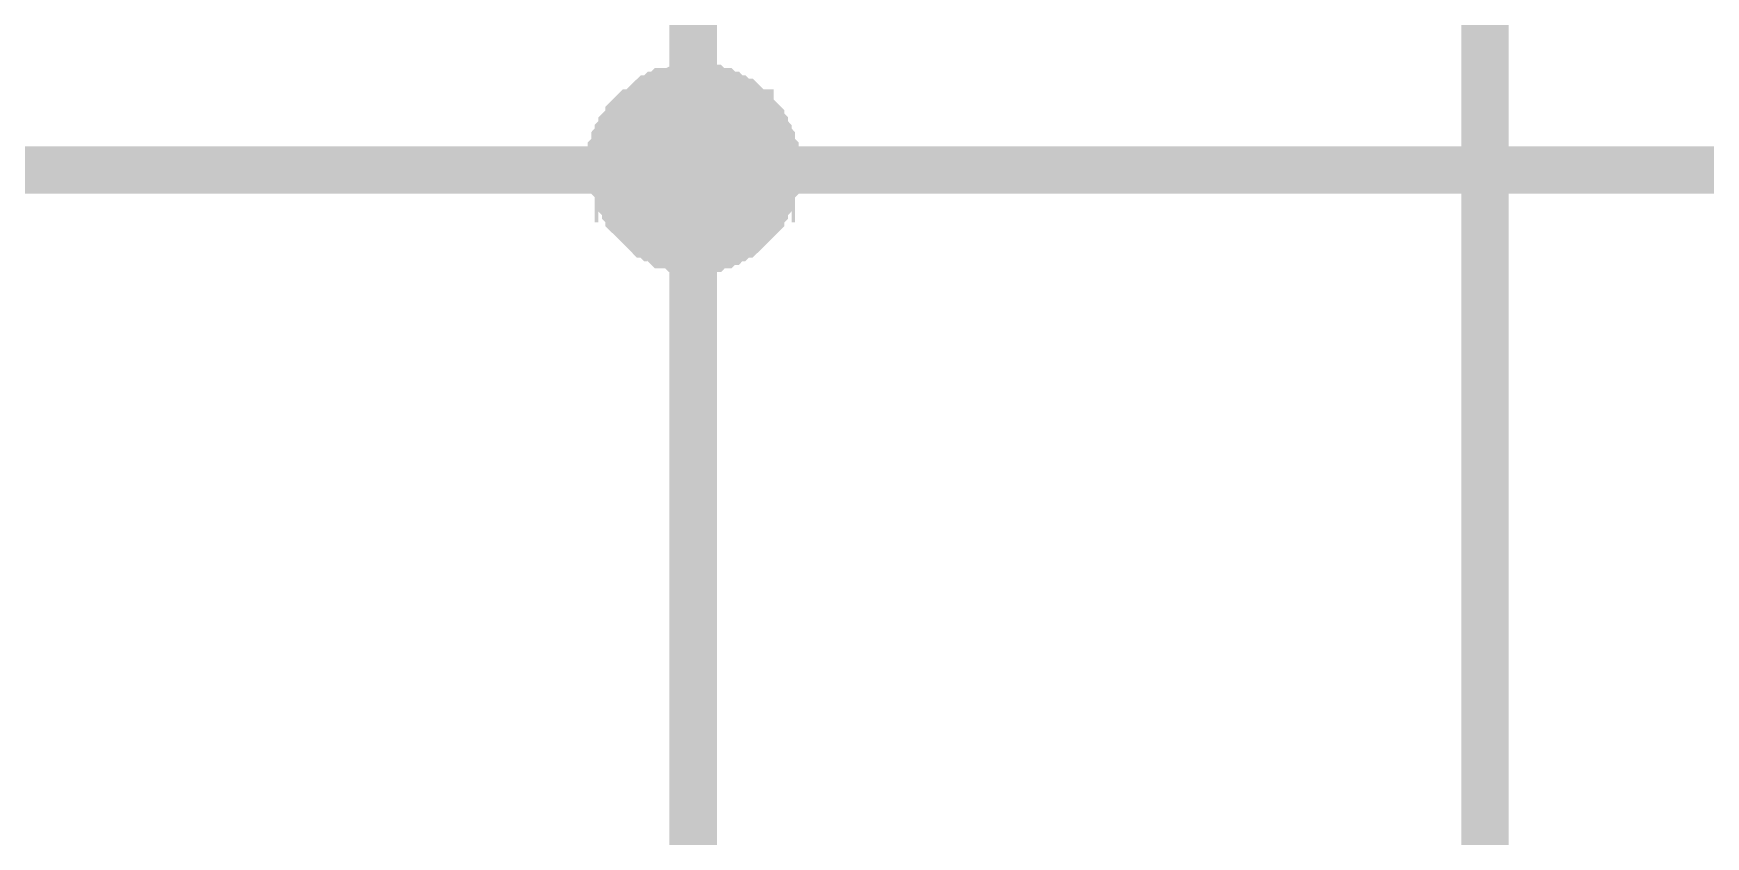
# Model space of a CAD drawing. Header units: millimetres. Extents: x 0 to 841, y 0 to 594.
# Drawn here: x 523.34 to 533.89, y 334.77 to 339.83 of the extents above; entities that cross this region are included whole.
import ezdxf

# ---------------------------------------------------------------- set-up
doc = ezdxf.new("R2010")
doc.units = ezdxf.units.MM
doc.layers.add('Sheet', color=255, linetype='Continuous')

msp = doc.modelspace()

# ---------------------------------------------------------------- linework, layer by layer
at = {"layer": 'Sheet', "color": 18, "true_color": 0x000000, "const_width": 0.3}
for points in [[(468.011, 116), (468.011, 112.013), (527.507, 112.013), (527.507, 251.487), (527.507, 338.974), (527.507, 346.478), (622.999, 346.478), (622.999, 346.478)], [(622.999, 341.483), (622.999, 341.483), (532.502, 341.483), (532.502, 333.979), (532.502, 333.979), (532.502, 249.001), (532.009, 249.001), (490.008, 249.001), (490.008, 261.499), (447.515, 261.499), (447.515, 269.002), (437.502, 269.002), (437.502, 308.983)], [(526.991, 338.974), (526.991, 338.997), (526.991, 339.019), (526.991, 339.064), (526.991, 339.086), (527.014, 339.109), (527.014, 339.131), (527.014, 339.153), (527.036, 339.176), (527.036, 339.198), (527.059, 339.221), (527.059, 339.243), (527.081, 339.265), (527.103, 339.288), (527.103, 339.31), (527.126, 339.333), (527.148, 339.333), (527.171, 339.355), (527.193, 339.377), (527.215, 339.4), (527.215, 339.4), (527.238, 339.422), (527.26, 339.422), (527.283, 339.445), (527.305, 339.445), (527.327, 339.467), (527.35, 339.467), (527.372, 339.467), (527.417, 339.489), (527.439, 339.489), (527.462, 339.489), (527.484, 339.489), (527.507, 339.489)], [(526.991, 338.974), (526.991, 338.997), (526.991, 339.019), (526.991, 339.064), (526.991, 339.086), (527.014, 339.109), (527.014, 339.131), (527.014, 339.153), (527.036, 339.176), (527.036, 339.198), (527.059, 339.221), (527.059, 339.243), (527.081, 339.265), (527.103, 339.288), (527.103, 339.31), (527.126, 339.333), (527.148, 339.333), (527.171, 339.355), (527.193, 339.377), (527.215, 339.4), (527.215, 339.4), (527.238, 339.422), (527.26, 339.422), (527.283, 339.445), (527.305, 339.445), (527.327, 339.467), (527.35, 339.467), (527.372, 339.467), (527.417, 339.489), (527.439, 339.489), (527.462, 339.489), (527.484, 339.489), (527.507, 339.489)], [(526.991, 338.974), (526.991, 338.997), (526.991, 339.019), (526.991, 339.064), (526.991, 339.086), (527.014, 339.109), (527.014, 339.131), (527.014, 339.153), (527.036, 339.176), (527.036, 339.198), (527.059, 339.221), (527.059, 339.243), (527.081, 339.265), (527.103, 339.288), (527.103, 339.31), (527.126, 339.333), (527.148, 339.333), (527.171, 339.355), (527.193, 339.377), (527.215, 339.4), (527.215, 339.4), (527.238, 339.422), (527.26, 339.422), (527.283, 339.445), (527.305, 339.445), (527.327, 339.467), (527.35, 339.467), (527.372, 339.467), (527.417, 339.489), (527.439, 339.489), (527.462, 339.489), (527.484, 339.489), (527.507, 339.489)], [(526.991, 338.974), (526.991, 338.997), (526.991, 339.019), (526.991, 339.064), (526.991, 339.086), (527.014, 339.109), (527.014, 339.131), (527.014, 339.153), (527.036, 339.176), (527.036, 339.198), (527.059, 339.221), (527.059, 339.243), (527.081, 339.265), (527.103, 339.288), (527.103, 339.31), (527.126, 339.333), (527.148, 339.333), (527.171, 339.355), (527.193, 339.377), (527.215, 339.4), (527.215, 339.4), (527.238, 339.422), (527.26, 339.422), (527.283, 339.445), (527.305, 339.445), (527.327, 339.467), (527.35, 339.467), (527.372, 339.467), (527.417, 339.489), (527.439, 339.489), (527.462, 339.489), (527.484, 339.489), (527.507, 339.489)], [(526.991, 338.974), (526.991, 338.997), (526.991, 339.019), (526.991, 339.064), (526.991, 339.086), (527.014, 339.109), (527.014, 339.131), (527.014, 339.153), (527.036, 339.176), (527.036, 339.198), (527.059, 339.221), (527.059, 339.243), (527.081, 339.265), (527.103, 339.288), (527.103, 339.31), (527.126, 339.333), (527.148, 339.333), (527.171, 339.355), (527.193, 339.377), (527.215, 339.4), (527.215, 339.4), (527.238, 339.422), (527.26, 339.422), (527.283, 339.445), (527.305, 339.445), (527.327, 339.467), (527.35, 339.467), (527.372, 339.467), (527.417, 339.489), (527.439, 339.489), (527.462, 339.489), (527.484, 339.489), (527.507, 339.489)], [(526.991, 338.974), (526.991, 338.997), (526.991, 339.019), (526.991, 339.064), (526.991, 339.086), (527.014, 339.109), (527.014, 339.131), (527.014, 339.153), (527.036, 339.176), (527.036, 339.198), (527.059, 339.221), (527.059, 339.243), (527.081, 339.265), (527.103, 339.288), (527.103, 339.31), (527.126, 339.333), (527.148, 339.333), (527.171, 339.355), (527.193, 339.377), (527.215, 339.4), (527.215, 339.4), (527.238, 339.422), (527.26, 339.422), (527.283, 339.445), (527.305, 339.445), (527.327, 339.467), (527.35, 339.467), (527.372, 339.467), (527.417, 339.489), (527.439, 339.489), (527.462, 339.489), (527.484, 339.489), (527.507, 339.489)], [(526.991, 338.974), (526.991, 338.997), (526.991, 339.019), (526.991, 339.064), (526.991, 339.086), (527.014, 339.109), (527.014, 339.131), (527.014, 339.153), (527.036, 339.176), (527.036, 339.198), (527.059, 339.221), (527.059, 339.243), (527.081, 339.265), (527.103, 339.288), (527.103, 339.31), (527.126, 339.333), (527.148, 339.333), (527.171, 339.355), (527.193, 339.377), (527.215, 339.4), (527.215, 339.4), (527.238, 339.422), (527.26, 339.422), (527.283, 339.445), (527.305, 339.445), (527.327, 339.467), (527.35, 339.467), (527.372, 339.467), (527.417, 339.489), (527.439, 339.489), (527.462, 339.489), (527.484, 339.489), (527.507, 339.489)], [(526.991, 338.974), (526.991, 338.997), (526.991, 339.019), (526.991, 339.064), (526.991, 339.086), (527.014, 339.109), (527.014, 339.131), (527.014, 339.153), (527.036, 339.176), (527.036, 339.198), (527.059, 339.221), (527.059, 339.243), (527.081, 339.265), (527.103, 339.288), (527.103, 339.31), (527.126, 339.333), (527.148, 339.333), (527.171, 339.355), (527.193, 339.377), (527.215, 339.4), (527.215, 339.4), (527.238, 339.422), (527.26, 339.422), (527.283, 339.445), (527.305, 339.445), (527.327, 339.467), (527.35, 339.467), (527.372, 339.467), (527.417, 339.489), (527.439, 339.489), (527.462, 339.489), (527.484, 339.489), (527.507, 339.489)], [(526.991, 338.974), (526.991, 338.997), (526.991, 339.019), (526.991, 339.064), (526.991, 339.086), (527.014, 339.109), (527.014, 339.131), (527.014, 339.153), (527.036, 339.176), (527.036, 339.198), (527.059, 339.221), (527.059, 339.243), (527.081, 339.265), (527.103, 339.288), (527.103, 339.31), (527.126, 339.333), (527.148, 339.333), (527.171, 339.355), (527.193, 339.377), (527.215, 339.4), (527.215, 339.4), (527.238, 339.422), (527.26, 339.422), (527.283, 339.445), (527.305, 339.445), (527.327, 339.467), (527.35, 339.467), (527.372, 339.467), (527.417, 339.489), (527.439, 339.489), (527.462, 339.489), (527.484, 339.489), (527.507, 339.489)], [(526.991, 338.974), (526.991, 338.997), (526.991, 339.019), (526.991, 339.064), (526.991, 339.086), (527.014, 339.109), (527.014, 339.131), (527.014, 339.153), (527.036, 339.176), (527.036, 339.198), (527.059, 339.221), (527.059, 339.243), (527.081, 339.265), (527.103, 339.288), (527.103, 339.31), (527.126, 339.333), (527.148, 339.333), (527.171, 339.355), (527.193, 339.377), (527.215, 339.4), (527.215, 339.4), (527.238, 339.422), (527.26, 339.422), (527.283, 339.445), (527.305, 339.445), (527.327, 339.467), (527.35, 339.467), (527.372, 339.467), (527.417, 339.489), (527.439, 339.489), (527.462, 339.489), (527.484, 339.489), (527.507, 339.489)], [(526.991, 338.974), (526.991, 338.997), (526.991, 339.019), (526.991, 339.064), (526.991, 339.086), (527.014, 339.109), (527.014, 339.131), (527.014, 339.153), (527.036, 339.176), (527.036, 339.198), (527.059, 339.221), (527.059, 339.243), (527.081, 339.265), (527.103, 339.288), (527.103, 339.31), (527.126, 339.333), (527.148, 339.333), (527.171, 339.355), (527.193, 339.377), (527.215, 339.4), (527.215, 339.4), (527.238, 339.422), (527.26, 339.422), (527.283, 339.445), (527.305, 339.445), (527.327, 339.467), (527.35, 339.467), (527.372, 339.467), (527.417, 339.489), (527.439, 339.489), (527.462, 339.489), (527.484, 339.489), (527.507, 339.489)], [(526.991, 338.974), (526.991, 338.997), (526.991, 339.019), (526.991, 339.064), (526.991, 339.086), (527.014, 339.109), (527.014, 339.131), (527.014, 339.153), (527.036, 339.176), (527.036, 339.198), (527.059, 339.221), (527.059, 339.243), (527.081, 339.265), (527.103, 339.288), (527.103, 339.31), (527.126, 339.333), (527.148, 339.333), (527.171, 339.355), (527.193, 339.377), (527.215, 339.4), (527.215, 339.4), (527.238, 339.422), (527.26, 339.422), (527.283, 339.445), (527.305, 339.445), (527.327, 339.467), (527.35, 339.467), (527.372, 339.467), (527.417, 339.489), (527.439, 339.489), (527.462, 339.489), (527.484, 339.489), (527.507, 339.489)], [(527.507, 339.489), (527.507, 339.489)], [(527.507, 339.489), (527.529, 339.489), (527.551, 339.489), (527.596, 339.489), (527.619, 339.489), (527.641, 339.467), (527.663, 339.467), (527.686, 339.467), (527.708, 339.445), (527.731, 339.445), (527.753, 339.422), (527.775, 339.422), (527.798, 339.4), (527.82, 339.4), (527.843, 339.377), (527.865, 339.355), (527.865, 339.333), (527.887, 339.333), (527.91, 339.31), (527.932, 339.288), (527.932, 339.265), (527.955, 339.243), (527.955, 339.221), (527.977, 339.198), (527.977, 339.176), (527.999, 339.153), (527.999, 339.131), (527.999, 339.109), (528.022, 339.086), (528.022, 339.064), (528.022, 339.019), (528.022, 338.997), (528.022, 338.974)], [(527.507, 339.489), (527.507, 339.489)], [(527.507, 339.489), (527.529, 339.489), (527.551, 339.489), (527.596, 339.489), (527.619, 339.489), (527.641, 339.467), (527.663, 339.467), (527.686, 339.467), (527.708, 339.445), (527.731, 339.445), (527.753, 339.422), (527.775, 339.422), (527.798, 339.4), (527.82, 339.4), (527.843, 339.377), (527.865, 339.355), (527.865, 339.333), (527.887, 339.333), (527.91, 339.31), (527.932, 339.288), (527.932, 339.265), (527.955, 339.243), (527.955, 339.221), (527.977, 339.198), (527.977, 339.176), (527.999, 339.153), (527.999, 339.131), (527.999, 339.109), (528.022, 339.086), (528.022, 339.064), (528.022, 339.019), (528.022, 338.997), (528.022, 338.974)], [(527.507, 339.489), (527.507, 339.489)], [(527.507, 339.489), (527.529, 339.489), (527.551, 339.489), (527.596, 339.489), (527.619, 339.489), (527.641, 339.467), (527.663, 339.467), (527.686, 339.467), (527.708, 339.445), (527.731, 339.445), (527.753, 339.422), (527.775, 339.422), (527.798, 339.4), (527.82, 339.4), (527.843, 339.377), (527.865, 339.355), (527.865, 339.333), (527.887, 339.333), (527.91, 339.31), (527.932, 339.288), (527.932, 339.265), (527.955, 339.243), (527.955, 339.221), (527.977, 339.198), (527.977, 339.176), (527.999, 339.153), (527.999, 339.131), (527.999, 339.109), (528.022, 339.086), (528.022, 339.064), (528.022, 339.019), (528.022, 338.997), (528.022, 338.974)], [(527.507, 339.489), (527.507, 339.489)], [(527.507, 339.489), (527.529, 339.489), (527.551, 339.489), (527.596, 339.489), (527.619, 339.489), (527.641, 339.467), (527.663, 339.467), (527.686, 339.467), (527.708, 339.445), (527.731, 339.445), (527.753, 339.422), (527.775, 339.422), (527.798, 339.4), (527.82, 339.4), (527.843, 339.377), (527.865, 339.355), (527.865, 339.333), (527.887, 339.333), (527.91, 339.31), (527.932, 339.288), (527.932, 339.265), (527.955, 339.243), (527.955, 339.221), (527.977, 339.198), (527.977, 339.176), (527.999, 339.153), (527.999, 339.131), (527.999, 339.109), (528.022, 339.086), (528.022, 339.064), (528.022, 339.019), (528.022, 338.997), (528.022, 338.974)], [(527.507, 339.489), (527.507, 339.489)], [(527.507, 339.489), (527.529, 339.489), (527.551, 339.489), (527.596, 339.489), (527.619, 339.489), (527.641, 339.467), (527.663, 339.467), (527.686, 339.467), (527.708, 339.445), (527.731, 339.445), (527.753, 339.422), (527.775, 339.422), (527.798, 339.4), (527.82, 339.4), (527.843, 339.377), (527.865, 339.355), (527.865, 339.333), (527.887, 339.333), (527.91, 339.31), (527.932, 339.288), (527.932, 339.265), (527.955, 339.243), (527.955, 339.221), (527.977, 339.198), (527.977, 339.176), (527.999, 339.153), (527.999, 339.131), (527.999, 339.109), (528.022, 339.086), (528.022, 339.064), (528.022, 339.019), (528.022, 338.997), (528.022, 338.974)], [(527.507, 339.489), (527.507, 339.489)], [(527.507, 339.489), (527.529, 339.489), (527.551, 339.489), (527.596, 339.489), (527.619, 339.489), (527.641, 339.467), (527.663, 339.467), (527.686, 339.467), (527.708, 339.445), (527.731, 339.445), (527.753, 339.422), (527.775, 339.422), (527.798, 339.4), (527.82, 339.4), (527.843, 339.377), (527.865, 339.355), (527.865, 339.333), (527.887, 339.333), (527.91, 339.31), (527.932, 339.288), (527.932, 339.265), (527.955, 339.243), (527.955, 339.221), (527.977, 339.198), (527.977, 339.176), (527.999, 339.153), (527.999, 339.131), (527.999, 339.109), (528.022, 339.086), (528.022, 339.064), (528.022, 339.019), (528.022, 338.997), (528.022, 338.974)], [(527.507, 339.489), (527.507, 339.489)], [(527.507, 339.489), (527.529, 339.489), (527.551, 339.489), (527.596, 339.489), (527.619, 339.489), (527.641, 339.467), (527.663, 339.467), (527.686, 339.467), (527.708, 339.445), (527.731, 339.445), (527.753, 339.422), (527.775, 339.422), (527.798, 339.4), (527.82, 339.4), (527.843, 339.377), (527.865, 339.355), (527.865, 339.333), (527.887, 339.333), (527.91, 339.31), (527.932, 339.288), (527.932, 339.265), (527.955, 339.243), (527.955, 339.221), (527.977, 339.198), (527.977, 339.176), (527.999, 339.153), (527.999, 339.131), (527.999, 339.109), (528.022, 339.086), (528.022, 339.064), (528.022, 339.019), (528.022, 338.997), (528.022, 338.974)], [(527.507, 339.489), (527.507, 339.489)], [(527.507, 339.489), (527.529, 339.489), (527.551, 339.489), (527.596, 339.489), (527.619, 339.489), (527.641, 339.467), (527.663, 339.467), (527.686, 339.467), (527.708, 339.445), (527.731, 339.445), (527.753, 339.422), (527.775, 339.422), (527.798, 339.4), (527.82, 339.4), (527.843, 339.377), (527.865, 339.355), (527.865, 339.333), (527.887, 339.333), (527.91, 339.31), (527.932, 339.288), (527.932, 339.265), (527.955, 339.243), (527.955, 339.221), (527.977, 339.198), (527.977, 339.176), (527.999, 339.153), (527.999, 339.131), (527.999, 339.109), (528.022, 339.086), (528.022, 339.064), (528.022, 339.019), (528.022, 338.997), (528.022, 338.974)], [(527.507, 339.489), (527.507, 339.489)], [(527.507, 339.489), (527.529, 339.489), (527.551, 339.489), (527.596, 339.489), (527.619, 339.489), (527.641, 339.467), (527.663, 339.467), (527.686, 339.467), (527.708, 339.445), (527.731, 339.445), (527.753, 339.422), (527.775, 339.422), (527.798, 339.4), (527.82, 339.4), (527.843, 339.377), (527.865, 339.355), (527.865, 339.333), (527.887, 339.333), (527.91, 339.31), (527.932, 339.288), (527.932, 339.265), (527.955, 339.243), (527.955, 339.221), (527.977, 339.198), (527.977, 339.176), (527.999, 339.153), (527.999, 339.131), (527.999, 339.109), (528.022, 339.086), (528.022, 339.064), (528.022, 339.019), (528.022, 338.997), (528.022, 338.974)], [(527.507, 339.489), (527.507, 339.489)], [(527.507, 339.489), (527.529, 339.489), (527.551, 339.489), (527.596, 339.489), (527.619, 339.489), (527.641, 339.467), (527.663, 339.467), (527.686, 339.467), (527.708, 339.445), (527.731, 339.445), (527.753, 339.422), (527.775, 339.422), (527.798, 339.4), (527.82, 339.4), (527.843, 339.377), (527.865, 339.355), (527.865, 339.333), (527.887, 339.333), (527.91, 339.31), (527.932, 339.288), (527.932, 339.265), (527.955, 339.243), (527.955, 339.221), (527.977, 339.198), (527.977, 339.176), (527.999, 339.153), (527.999, 339.131), (527.999, 339.109), (528.022, 339.086), (528.022, 339.064), (528.022, 339.019), (528.022, 338.997), (528.022, 338.974)], [(527.507, 339.489), (527.507, 339.489)], [(527.507, 339.489), (527.529, 339.489), (527.551, 339.489), (527.596, 339.489), (527.619, 339.489), (527.641, 339.467), (527.663, 339.467), (527.686, 339.467), (527.708, 339.445), (527.731, 339.445), (527.753, 339.422), (527.775, 339.422), (527.798, 339.4), (527.82, 339.4), (527.843, 339.377), (527.865, 339.355), (527.865, 339.333), (527.887, 339.333), (527.91, 339.31), (527.932, 339.288), (527.932, 339.265), (527.955, 339.243), (527.955, 339.221), (527.977, 339.198), (527.977, 339.176), (527.999, 339.153), (527.999, 339.131), (527.999, 339.109), (528.022, 339.086), (528.022, 339.064), (528.022, 339.019), (528.022, 338.997), (528.022, 338.974)], [(527.507, 339.489), (527.507, 339.489)], [(527.507, 339.489), (527.529, 339.489), (527.551, 339.489), (527.596, 339.489), (527.619, 339.489), (527.641, 339.467), (527.663, 339.467), (527.686, 339.467), (527.708, 339.445), (527.731, 339.445), (527.753, 339.422), (527.775, 339.422), (527.798, 339.4), (527.82, 339.4), (527.843, 339.377), (527.865, 339.355), (527.865, 339.333), (527.887, 339.333), (527.91, 339.31), (527.932, 339.288), (527.932, 339.265), (527.955, 339.243), (527.955, 339.221), (527.977, 339.198), (527.977, 339.176), (527.999, 339.153), (527.999, 339.131), (527.999, 339.109), (528.022, 339.086), (528.022, 339.064), (528.022, 339.019), (528.022, 338.997), (528.022, 338.974)], [(527.507, 338.974), (545.001, 338.974), (545.001, 30.506), (392.5, 30.506)], [(497.513, 338.974), (527.507, 338.974)], [(527.014, 338.974), (526.991, 338.974)], [(527.014, 338.974), (526.991, 338.974)], [(527.014, 338.974), (526.991, 338.974)], [(527.014, 338.974), (526.991, 338.974)], [(527.014, 338.974), (526.991, 338.974)], [(527.014, 338.974), (526.991, 338.974)], [(527.014, 338.974), (526.991, 338.974)], [(527.014, 338.974), (526.991, 338.974)], [(527.014, 338.974), (526.991, 338.974)], [(527.014, 338.974), (526.991, 338.974)], [(527.014, 338.974), (526.991, 338.974)], [(527.014, 338.974), (526.991, 338.974)], [(527.507, 338.481), (527.484, 338.481), (527.462, 338.481), (527.439, 338.481), (527.417, 338.481), (527.395, 338.504), (527.372, 338.504), (527.327, 338.504), (527.305, 338.526), (527.305, 338.526), (527.283, 338.549), (527.26, 338.549), (527.238, 338.571), (527.215, 338.571), (527.193, 338.593), (527.171, 338.616), (527.171, 338.616), (527.148, 338.638), (527.126, 338.661), (527.103, 338.683), (527.103, 338.705), (527.081, 338.728), (527.081, 338.75), (527.059, 338.773), (527.059, 338.795), (527.036, 338.795), (527.036, 338.84), (527.036, 338.862), (527.014, 338.885), (527.014, 338.907), (527.014, 338.929), (527.014, 338.952), (527.014, 338.974)], [(527.507, 338.481), (527.484, 338.481), (527.462, 338.481), (527.439, 338.481), (527.417, 338.481), (527.395, 338.504), (527.372, 338.504), (527.327, 338.504), (527.305, 338.526), (527.305, 338.526), (527.283, 338.549), (527.26, 338.549), (527.238, 338.571), (527.215, 338.571), (527.193, 338.593), (527.171, 338.616), (527.171, 338.616), (527.148, 338.638), (527.126, 338.661), (527.103, 338.683), (527.103, 338.705), (527.081, 338.728), (527.081, 338.75), (527.059, 338.773), (527.059, 338.795), (527.036, 338.795), (527.036, 338.84), (527.036, 338.862), (527.014, 338.885), (527.014, 338.907), (527.014, 338.929), (527.014, 338.952), (527.014, 338.974)], [(527.507, 338.481), (527.484, 338.481), (527.462, 338.481), (527.439, 338.481), (527.417, 338.481), (527.395, 338.504), (527.372, 338.504), (527.327, 338.504), (527.305, 338.526), (527.305, 338.526), (527.283, 338.549), (527.26, 338.549), (527.238, 338.571), (527.215, 338.571), (527.193, 338.593), (527.171, 338.616), (527.171, 338.616), (527.148, 338.638), (527.126, 338.661), (527.103, 338.683), (527.103, 338.705), (527.081, 338.728), (527.081, 338.75), (527.059, 338.773), (527.059, 338.795), (527.036, 338.795), (527.036, 338.84), (527.036, 338.862), (527.014, 338.885), (527.014, 338.907), (527.014, 338.929), (527.014, 338.952), (527.014, 338.974)], [(527.507, 338.481), (527.484, 338.481), (527.462, 338.481), (527.439, 338.481), (527.417, 338.481), (527.395, 338.504), (527.372, 338.504), (527.327, 338.504), (527.305, 338.526), (527.305, 338.526), (527.283, 338.549), (527.26, 338.549), (527.238, 338.571), (527.215, 338.571), (527.193, 338.593), (527.171, 338.616), (527.171, 338.616), (527.148, 338.638), (527.126, 338.661), (527.103, 338.683), (527.103, 338.705), (527.081, 338.728), (527.081, 338.75), (527.059, 338.773), (527.059, 338.795), (527.036, 338.795), (527.036, 338.84), (527.036, 338.862), (527.014, 338.885), (527.014, 338.907), (527.014, 338.929), (527.014, 338.952), (527.014, 338.974)], [(527.507, 338.481), (527.484, 338.481), (527.462, 338.481), (527.439, 338.481), (527.417, 338.481), (527.395, 338.504), (527.372, 338.504), (527.327, 338.504), (527.305, 338.526), (527.305, 338.526), (527.283, 338.549), (527.26, 338.549), (527.238, 338.571), (527.215, 338.571), (527.193, 338.593), (527.171, 338.616), (527.171, 338.616), (527.148, 338.638), (527.126, 338.661), (527.103, 338.683), (527.103, 338.705), (527.081, 338.728), (527.081, 338.75), (527.059, 338.773), (527.059, 338.795), (527.036, 338.795), (527.036, 338.84), (527.036, 338.862), (527.014, 338.885), (527.014, 338.907), (527.014, 338.929), (527.014, 338.952), (527.014, 338.974)], [(527.507, 338.481), (527.484, 338.481), (527.462, 338.481), (527.439, 338.481), (527.417, 338.481), (527.395, 338.504), (527.372, 338.504), (527.327, 338.504), (527.305, 338.526), (527.305, 338.526), (527.283, 338.549), (527.26, 338.549), (527.238, 338.571), (527.215, 338.571), (527.193, 338.593), (527.171, 338.616), (527.171, 338.616), (527.148, 338.638), (527.126, 338.661), (527.103, 338.683), (527.103, 338.705), (527.081, 338.728), (527.081, 338.75), (527.059, 338.773), (527.059, 338.795), (527.036, 338.795), (527.036, 338.84), (527.036, 338.862), (527.014, 338.885), (527.014, 338.907), (527.014, 338.929), (527.014, 338.952), (527.014, 338.974)], [(527.507, 338.481), (527.484, 338.481), (527.462, 338.481), (527.439, 338.481), (527.417, 338.481), (527.395, 338.504), (527.372, 338.504), (527.327, 338.504), (527.305, 338.526), (527.305, 338.526), (527.283, 338.549), (527.26, 338.549), (527.238, 338.571), (527.215, 338.571), (527.193, 338.593), (527.171, 338.616), (527.171, 338.616), (527.148, 338.638), (527.126, 338.661), (527.103, 338.683), (527.103, 338.705), (527.081, 338.728), (527.081, 338.75), (527.059, 338.773), (527.059, 338.795), (527.036, 338.795), (527.036, 338.84), (527.036, 338.862), (527.014, 338.885), (527.014, 338.907), (527.014, 338.929), (527.014, 338.952), (527.014, 338.974)], [(527.507, 338.481), (527.484, 338.481), (527.462, 338.481), (527.439, 338.481), (527.417, 338.481), (527.395, 338.504), (527.372, 338.504), (527.327, 338.504), (527.305, 338.526), (527.305, 338.526), (527.283, 338.549), (527.26, 338.549), (527.238, 338.571), (527.215, 338.571), (527.193, 338.593), (527.171, 338.616), (527.171, 338.616), (527.148, 338.638), (527.126, 338.661), (527.103, 338.683), (527.103, 338.705), (527.081, 338.728), (527.081, 338.75), (527.059, 338.773), (527.059, 338.795), (527.036, 338.795), (527.036, 338.84), (527.036, 338.862), (527.014, 338.885), (527.014, 338.907), (527.014, 338.929), (527.014, 338.952), (527.014, 338.974)], [(527.507, 338.481), (527.484, 338.481), (527.462, 338.481), (527.439, 338.481), (527.417, 338.481), (527.395, 338.504), (527.372, 338.504), (527.327, 338.504), (527.305, 338.526), (527.305, 338.526), (527.283, 338.549), (527.26, 338.549), (527.238, 338.571), (527.215, 338.571), (527.193, 338.593), (527.171, 338.616), (527.171, 338.616), (527.148, 338.638), (527.126, 338.661), (527.103, 338.683), (527.103, 338.705), (527.081, 338.728), (527.081, 338.75), (527.059, 338.773), (527.059, 338.795), (527.036, 338.795), (527.036, 338.84), (527.036, 338.862), (527.014, 338.885), (527.014, 338.907), (527.014, 338.929), (527.014, 338.952), (527.014, 338.974)], [(527.507, 338.481), (527.484, 338.481), (527.462, 338.481), (527.439, 338.481), (527.417, 338.481), (527.395, 338.504), (527.372, 338.504), (527.327, 338.504), (527.305, 338.526), (527.305, 338.526), (527.283, 338.549), (527.26, 338.549), (527.238, 338.571), (527.215, 338.571), (527.193, 338.593), (527.171, 338.616), (527.171, 338.616), (527.148, 338.638), (527.126, 338.661), (527.103, 338.683), (527.103, 338.705), (527.081, 338.728), (527.081, 338.75), (527.059, 338.773), (527.059, 338.795), (527.036, 338.795), (527.036, 338.84), (527.036, 338.862), (527.014, 338.885), (527.014, 338.907), (527.014, 338.929), (527.014, 338.952), (527.014, 338.974)], [(527.507, 338.481), (527.484, 338.481), (527.462, 338.481), (527.439, 338.481), (527.417, 338.481), (527.395, 338.504), (527.372, 338.504), (527.327, 338.504), (527.305, 338.526), (527.305, 338.526), (527.283, 338.549), (527.26, 338.549), (527.238, 338.571), (527.215, 338.571), (527.193, 338.593), (527.171, 338.616), (527.171, 338.616), (527.148, 338.638), (527.126, 338.661), (527.103, 338.683), (527.103, 338.705), (527.081, 338.728), (527.081, 338.75), (527.059, 338.773), (527.059, 338.795), (527.036, 338.795), (527.036, 338.84), (527.036, 338.862), (527.014, 338.885), (527.014, 338.907), (527.014, 338.929), (527.014, 338.952), (527.014, 338.974)], [(527.507, 338.481), (527.484, 338.481), (527.462, 338.481), (527.439, 338.481), (527.417, 338.481), (527.395, 338.504), (527.372, 338.504), (527.327, 338.504), (527.305, 338.526), (527.305, 338.526), (527.283, 338.549), (527.26, 338.549), (527.238, 338.571), (527.215, 338.571), (527.193, 338.593), (527.171, 338.616), (527.171, 338.616), (527.148, 338.638), (527.126, 338.661), (527.103, 338.683), (527.103, 338.705), (527.081, 338.728), (527.081, 338.75), (527.059, 338.773), (527.059, 338.795), (527.036, 338.795), (527.036, 338.84), (527.036, 338.862), (527.014, 338.885), (527.014, 338.907), (527.014, 338.929), (527.014, 338.952), (527.014, 338.974)], [(528.022, 338.974), (528.022, 338.952), (528.022, 338.929), (528.022, 338.907), (528.022, 338.885), (527.999, 338.862), (527.999, 338.84), (527.999, 338.795), (527.977, 338.795), (527.977, 338.773), (527.955, 338.75), (527.955, 338.728), (527.932, 338.705), (527.932, 338.683), (527.91, 338.661), (527.887, 338.638), (527.865, 338.616), (527.865, 338.616), (527.843, 338.593), (527.82, 338.571), (527.798, 338.571), (527.775, 338.549), (527.753, 338.549), (527.731, 338.526), (527.708, 338.526), (527.686, 338.504), (527.663, 338.504), (527.641, 338.504), (527.619, 338.481), (527.596, 338.481), (527.551, 338.481), (527.529, 338.481), (527.507, 338.481)], [(528.022, 338.974), (528.022, 338.952), (528.022, 338.929), (528.022, 338.907), (528.022, 338.885), (527.999, 338.862), (527.999, 338.84), (527.999, 338.795), (527.977, 338.795), (527.977, 338.773), (527.955, 338.75), (527.955, 338.728), (527.932, 338.705), (527.932, 338.683), (527.91, 338.661), (527.887, 338.638), (527.865, 338.616), (527.865, 338.616), (527.843, 338.593), (527.82, 338.571), (527.798, 338.571), (527.775, 338.549), (527.753, 338.549), (527.731, 338.526), (527.708, 338.526), (527.686, 338.504), (527.663, 338.504), (527.641, 338.504), (527.619, 338.481), (527.596, 338.481), (527.551, 338.481), (527.529, 338.481), (527.507, 338.481)], [(528.022, 338.974), (528.022, 338.952), (528.022, 338.929), (528.022, 338.907), (528.022, 338.885), (527.999, 338.862), (527.999, 338.84), (527.999, 338.795), (527.977, 338.795), (527.977, 338.773), (527.955, 338.75), (527.955, 338.728), (527.932, 338.705), (527.932, 338.683), (527.91, 338.661), (527.887, 338.638), (527.865, 338.616), (527.865, 338.616), (527.843, 338.593), (527.82, 338.571), (527.798, 338.571), (527.775, 338.549), (527.753, 338.549), (527.731, 338.526), (527.708, 338.526), (527.686, 338.504), (527.663, 338.504), (527.641, 338.504), (527.619, 338.481), (527.596, 338.481), (527.551, 338.481), (527.529, 338.481), (527.507, 338.481)], [(528.022, 338.974), (528.022, 338.952), (528.022, 338.929), (528.022, 338.907), (528.022, 338.885), (527.999, 338.862), (527.999, 338.84), (527.999, 338.795), (527.977, 338.795), (527.977, 338.773), (527.955, 338.75), (527.955, 338.728), (527.932, 338.705), (527.932, 338.683), (527.91, 338.661), (527.887, 338.638), (527.865, 338.616), (527.865, 338.616), (527.843, 338.593), (527.82, 338.571), (527.798, 338.571), (527.775, 338.549), (527.753, 338.549), (527.731, 338.526), (527.708, 338.526), (527.686, 338.504), (527.663, 338.504), (527.641, 338.504), (527.619, 338.481), (527.596, 338.481), (527.551, 338.481), (527.529, 338.481), (527.507, 338.481)], [(528.022, 338.974), (528.022, 338.952), (528.022, 338.929), (528.022, 338.907), (528.022, 338.885), (527.999, 338.862), (527.999, 338.84), (527.999, 338.795), (527.977, 338.795), (527.977, 338.773), (527.955, 338.75), (527.955, 338.728), (527.932, 338.705), (527.932, 338.683), (527.91, 338.661), (527.887, 338.638), (527.865, 338.616), (527.865, 338.616), (527.843, 338.593), (527.82, 338.571), (527.798, 338.571), (527.775, 338.549), (527.753, 338.549), (527.731, 338.526), (527.708, 338.526), (527.686, 338.504), (527.663, 338.504), (527.641, 338.504), (527.619, 338.481), (527.596, 338.481), (527.551, 338.481), (527.529, 338.481), (527.507, 338.481)], [(528.022, 338.974), (528.022, 338.952), (528.022, 338.929), (528.022, 338.907), (528.022, 338.885), (527.999, 338.862), (527.999, 338.84), (527.999, 338.795), (527.977, 338.795), (527.977, 338.773), (527.955, 338.75), (527.955, 338.728), (527.932, 338.705), (527.932, 338.683), (527.91, 338.661), (527.887, 338.638), (527.865, 338.616), (527.865, 338.616), (527.843, 338.593), (527.82, 338.571), (527.798, 338.571), (527.775, 338.549), (527.753, 338.549), (527.731, 338.526), (527.708, 338.526), (527.686, 338.504), (527.663, 338.504), (527.641, 338.504), (527.619, 338.481), (527.596, 338.481), (527.551, 338.481), (527.529, 338.481), (527.507, 338.481)], [(528.022, 338.974), (528.022, 338.952), (528.022, 338.929), (528.022, 338.907), (528.022, 338.885), (527.999, 338.862), (527.999, 338.84), (527.999, 338.795), (527.977, 338.795), (527.977, 338.773), (527.955, 338.75), (527.955, 338.728), (527.932, 338.705), (527.932, 338.683), (527.91, 338.661), (527.887, 338.638), (527.865, 338.616), (527.865, 338.616), (527.843, 338.593), (527.82, 338.571), (527.798, 338.571), (527.775, 338.549), (527.753, 338.549), (527.731, 338.526), (527.708, 338.526), (527.686, 338.504), (527.663, 338.504), (527.641, 338.504), (527.619, 338.481), (527.596, 338.481), (527.551, 338.481), (527.529, 338.481), (527.507, 338.481)], [(528.022, 338.974), (528.022, 338.952), (528.022, 338.929), (528.022, 338.907), (528.022, 338.885), (527.999, 338.862), (527.999, 338.84), (527.999, 338.795), (527.977, 338.795), (527.977, 338.773), (527.955, 338.75), (527.955, 338.728), (527.932, 338.705), (527.932, 338.683), (527.91, 338.661), (527.887, 338.638), (527.865, 338.616), (527.865, 338.616), (527.843, 338.593), (527.82, 338.571), (527.798, 338.571), (527.775, 338.549), (527.753, 338.549), (527.731, 338.526), (527.708, 338.526), (527.686, 338.504), (527.663, 338.504), (527.641, 338.504), (527.619, 338.481), (527.596, 338.481), (527.551, 338.481), (527.529, 338.481), (527.507, 338.481)], [(528.022, 338.974), (528.022, 338.952), (528.022, 338.929), (528.022, 338.907), (528.022, 338.885), (527.999, 338.862), (527.999, 338.84), (527.999, 338.795), (527.977, 338.795), (527.977, 338.773), (527.955, 338.75), (527.955, 338.728), (527.932, 338.705), (527.932, 338.683), (527.91, 338.661), (527.887, 338.638), (527.865, 338.616), (527.865, 338.616), (527.843, 338.593), (527.82, 338.571), (527.798, 338.571), (527.775, 338.549), (527.753, 338.549), (527.731, 338.526), (527.708, 338.526), (527.686, 338.504), (527.663, 338.504), (527.641, 338.504), (527.619, 338.481), (527.596, 338.481), (527.551, 338.481), (527.529, 338.481), (527.507, 338.481)], [(528.022, 338.974), (528.022, 338.952), (528.022, 338.929), (528.022, 338.907), (528.022, 338.885), (527.999, 338.862), (527.999, 338.84), (527.999, 338.795), (527.977, 338.795), (527.977, 338.773), (527.955, 338.75), (527.955, 338.728), (527.932, 338.705), (527.932, 338.683), (527.91, 338.661), (527.887, 338.638), (527.865, 338.616), (527.865, 338.616), (527.843, 338.593), (527.82, 338.571), (527.798, 338.571), (527.775, 338.549), (527.753, 338.549), (527.731, 338.526), (527.708, 338.526), (527.686, 338.504), (527.663, 338.504), (527.641, 338.504), (527.619, 338.481), (527.596, 338.481), (527.551, 338.481), (527.529, 338.481), (527.507, 338.481)], [(528.022, 338.974), (528.022, 338.952), (528.022, 338.929), (528.022, 338.907), (528.022, 338.885), (527.999, 338.862), (527.999, 338.84), (527.999, 338.795), (527.977, 338.795), (527.977, 338.773), (527.955, 338.75), (527.955, 338.728), (527.932, 338.705), (527.932, 338.683), (527.91, 338.661), (527.887, 338.638), (527.865, 338.616), (527.865, 338.616), (527.843, 338.593), (527.82, 338.571), (527.798, 338.571), (527.775, 338.549), (527.753, 338.549), (527.731, 338.526), (527.708, 338.526), (527.686, 338.504), (527.663, 338.504), (527.641, 338.504), (527.619, 338.481), (527.596, 338.481), (527.551, 338.481), (527.529, 338.481), (527.507, 338.481)], [(528.022, 338.974), (528.022, 338.952), (528.022, 338.929), (528.022, 338.907), (528.022, 338.885), (527.999, 338.862), (527.999, 338.84), (527.999, 338.795), (527.977, 338.795), (527.977, 338.773), (527.955, 338.75), (527.955, 338.728), (527.932, 338.705), (527.932, 338.683), (527.91, 338.661), (527.887, 338.638), (527.865, 338.616), (527.865, 338.616), (527.843, 338.593), (527.82, 338.571), (527.798, 338.571), (527.775, 338.549), (527.753, 338.549), (527.731, 338.526), (527.708, 338.526), (527.686, 338.504), (527.663, 338.504), (527.641, 338.504), (527.619, 338.481), (527.596, 338.481), (527.551, 338.481), (527.529, 338.481), (527.507, 338.481)], [(528.022, 338.974), (528.022, 338.974), (528.022, 338.974), (528.022, 338.974), (528.022, 338.974), (528.022, 338.974), (528.022, 338.974), (528.022, 338.974), (528.022, 338.974), (528.022, 338.974), (528.022, 338.974), (528.022, 338.974), (528.022, 338.974), (528.022, 338.974), (528.022, 338.974), (528.022, 338.974), (528.022, 338.974), (528.022, 338.974), (528.022, 338.974), (528.022, 338.974), (528.022, 338.974), (528.022, 338.974), (528.022, 338.974), (528.022, 338.974), (528.022, 338.974), (528.022, 338.974), (528.022, 338.974), (528.022, 338.974), (528.022, 338.974), (528.022, 338.974), (528.022, 338.974), (528.022, 338.974), (528.022, 338.974)], [(528.022, 338.974), (528.022, 338.974)], [(528.022, 338.974), (528.022, 338.974), (528.022, 338.974), (528.022, 338.974), (528.022, 338.974), (528.022, 338.974), (528.022, 338.974), (528.022, 338.974), (528.022, 338.974), (528.022, 338.974), (528.022, 338.974), (528.022, 338.974), (528.022, 338.974), (528.022, 338.974), (528.022, 338.974), (528.022, 338.974), (528.022, 338.974), (528.022, 338.974), (528.022, 338.974), (528.022, 338.974), (528.022, 338.974), (528.022, 338.974), (528.022, 338.974), (528.022, 338.974), (528.022, 338.974), (528.022, 338.974), (528.022, 338.974), (528.022, 338.974), (528.022, 338.974), (528.022, 338.974), (528.022, 338.974), (528.022, 338.974), (528.022, 338.974)], [(528.022, 338.974), (528.022, 338.974)], [(528.022, 338.974), (528.022, 338.974), (528.022, 338.974), (528.022, 338.974), (528.022, 338.974), (528.022, 338.974), (528.022, 338.974), (528.022, 338.974), (528.022, 338.974), (528.022, 338.974), (528.022, 338.974), (528.022, 338.974), (528.022, 338.974), (528.022, 338.974), (528.022, 338.974), (528.022, 338.974), (528.022, 338.974), (528.022, 338.974), (528.022, 338.974), (528.022, 338.974), (528.022, 338.974), (528.022, 338.974), (528.022, 338.974), (528.022, 338.974), (528.022, 338.974), (528.022, 338.974), (528.022, 338.974), (528.022, 338.974), (528.022, 338.974), (528.022, 338.974), (528.022, 338.974), (528.022, 338.974), (528.022, 338.974)], [(528.022, 338.974), (528.022, 338.974)], [(528.022, 338.974), (528.022, 338.974), (528.022, 338.974), (528.022, 338.974), (528.022, 338.974), (528.022, 338.974), (528.022, 338.974), (528.022, 338.974), (528.022, 338.974), (528.022, 338.974), (528.022, 338.974), (528.022, 338.974), (528.022, 338.974), (528.022, 338.974), (528.022, 338.974), (528.022, 338.974), (528.022, 338.974), (528.022, 338.974), (528.022, 338.974), (528.022, 338.974), (528.022, 338.974), (528.022, 338.974), (528.022, 338.974), (528.022, 338.974), (528.022, 338.974), (528.022, 338.974), (528.022, 338.974), (528.022, 338.974), (528.022, 338.974), (528.022, 338.974), (528.022, 338.974), (528.022, 338.974), (528.022, 338.974)], [(528.022, 338.974), (528.022, 338.974)], [(528.022, 338.974), (528.022, 338.974), (528.022, 338.974), (528.022, 338.974), (528.022, 338.974), (528.022, 338.974), (528.022, 338.974), (528.022, 338.974), (528.022, 338.974), (528.022, 338.974), (528.022, 338.974), (528.022, 338.974), (528.022, 338.974), (528.022, 338.974), (528.022, 338.974), (528.022, 338.974), (528.022, 338.974), (528.022, 338.974), (528.022, 338.974), (528.022, 338.974), (528.022, 338.974), (528.022, 338.974), (528.022, 338.974), (528.022, 338.974), (528.022, 338.974), (528.022, 338.974), (528.022, 338.974), (528.022, 338.974), (528.022, 338.974), (528.022, 338.974), (528.022, 338.974), (528.022, 338.974), (528.022, 338.974)], [(528.022, 338.974), (528.022, 338.974)], [(528.022, 338.974), (528.022, 338.974), (528.022, 338.974), (528.022, 338.974), (528.022, 338.974), (528.022, 338.974), (528.022, 338.974), (528.022, 338.974), (528.022, 338.974), (528.022, 338.974), (528.022, 338.974), (528.022, 338.974), (528.022, 338.974), (528.022, 338.974), (528.022, 338.974), (528.022, 338.974), (528.022, 338.974), (528.022, 338.974), (528.022, 338.974), (528.022, 338.974), (528.022, 338.974), (528.022, 338.974), (528.022, 338.974), (528.022, 338.974), (528.022, 338.974), (528.022, 338.974), (528.022, 338.974), (528.022, 338.974), (528.022, 338.974), (528.022, 338.974), (528.022, 338.974), (528.022, 338.974), (528.022, 338.974)], [(528.022, 338.974), (528.022, 338.974)], [(528.022, 338.974), (528.022, 338.974), (528.022, 338.974), (528.022, 338.974), (528.022, 338.974), (528.022, 338.974), (528.022, 338.974), (528.022, 338.974), (528.022, 338.974), (528.022, 338.974), (528.022, 338.974), (528.022, 338.974), (528.022, 338.974), (528.022, 338.974), (528.022, 338.974), (528.022, 338.974), (528.022, 338.974), (528.022, 338.974), (528.022, 338.974), (528.022, 338.974), (528.022, 338.974), (528.022, 338.974), (528.022, 338.974), (528.022, 338.974), (528.022, 338.974), (528.022, 338.974), (528.022, 338.974), (528.022, 338.974), (528.022, 338.974), (528.022, 338.974), (528.022, 338.974), (528.022, 338.974), (528.022, 338.974)], [(528.022, 338.974), (528.022, 338.974)], [(528.022, 338.974), (528.022, 338.974), (528.022, 338.974), (528.022, 338.974), (528.022, 338.974), (528.022, 338.974), (528.022, 338.974), (528.022, 338.974), (528.022, 338.974), (528.022, 338.974), (528.022, 338.974), (528.022, 338.974), (528.022, 338.974), (528.022, 338.974), (528.022, 338.974), (528.022, 338.974), (528.022, 338.974), (528.022, 338.974), (528.022, 338.974), (528.022, 338.974), (528.022, 338.974), (528.022, 338.974), (528.022, 338.974), (528.022, 338.974), (528.022, 338.974), (528.022, 338.974), (528.022, 338.974), (528.022, 338.974), (528.022, 338.974), (528.022, 338.974), (528.022, 338.974), (528.022, 338.974), (528.022, 338.974)], [(528.022, 338.974), (528.022, 338.974)], [(528.022, 338.974), (528.022, 338.974), (528.022, 338.974), (528.022, 338.974), (528.022, 338.974), (528.022, 338.974), (528.022, 338.974), (528.022, 338.974), (528.022, 338.974), (528.022, 338.974), (528.022, 338.974), (528.022, 338.974), (528.022, 338.974), (528.022, 338.974), (528.022, 338.974), (528.022, 338.974), (528.022, 338.974), (528.022, 338.974), (528.022, 338.974), (528.022, 338.974), (528.022, 338.974), (528.022, 338.974), (528.022, 338.974), (528.022, 338.974), (528.022, 338.974), (528.022, 338.974), (528.022, 338.974), (528.022, 338.974), (528.022, 338.974), (528.022, 338.974), (528.022, 338.974), (528.022, 338.974), (528.022, 338.974)], [(528.022, 338.974), (528.022, 338.974)], [(528.022, 338.974), (528.022, 338.974), (528.022, 338.974), (528.022, 338.974), (528.022, 338.974), (528.022, 338.974), (528.022, 338.974), (528.022, 338.974), (528.022, 338.974), (528.022, 338.974), (528.022, 338.974), (528.022, 338.974), (528.022, 338.974), (528.022, 338.974), (528.022, 338.974), (528.022, 338.974), (528.022, 338.974), (528.022, 338.974), (528.022, 338.974), (528.022, 338.974), (528.022, 338.974), (528.022, 338.974), (528.022, 338.974), (528.022, 338.974), (528.022, 338.974), (528.022, 338.974), (528.022, 338.974), (528.022, 338.974), (528.022, 338.974), (528.022, 338.974), (528.022, 338.974), (528.022, 338.974), (528.022, 338.974)], [(528.022, 338.974), (528.022, 338.974)], [(528.022, 338.974), (528.022, 338.974), (528.022, 338.974), (528.022, 338.974), (528.022, 338.974), (528.022, 338.974), (528.022, 338.974), (528.022, 338.974), (528.022, 338.974), (528.022, 338.974), (528.022, 338.974), (528.022, 338.974), (528.022, 338.974), (528.022, 338.974), (528.022, 338.974), (528.022, 338.974), (528.022, 338.974), (528.022, 338.974), (528.022, 338.974), (528.022, 338.974), (528.022, 338.974), (528.022, 338.974), (528.022, 338.974), (528.022, 338.974), (528.022, 338.974), (528.022, 338.974), (528.022, 338.974), (528.022, 338.974), (528.022, 338.974), (528.022, 338.974), (528.022, 338.974), (528.022, 338.974), (528.022, 338.974)], [(528.022, 338.974), (528.022, 338.974)], [(528.022, 338.974), (528.022, 338.974), (528.022, 338.974), (528.022, 338.974), (528.022, 338.974), (528.022, 338.974), (528.022, 338.974), (528.022, 338.974), (528.022, 338.974), (528.022, 338.974), (528.022, 338.974), (528.022, 338.974), (528.022, 338.974), (528.022, 338.974), (528.022, 338.974), (528.022, 338.974), (528.022, 338.974), (528.022, 338.974), (528.022, 338.974), (528.022, 338.974), (528.022, 338.974), (528.022, 338.974), (528.022, 338.974), (528.022, 338.974), (528.022, 338.974), (528.022, 338.974), (528.022, 338.974), (528.022, 338.974), (528.022, 338.974), (528.022, 338.974), (528.022, 338.974), (528.022, 338.974), (528.022, 338.974)], [(528.022, 338.974), (528.022, 338.974)]]:
    msp.add_lwpolyline(points, dxfattribs=at)
at = {"layer": 'Sheet', "color": 18, "true_color": 0x000000, "const_width": 0.508}
msp.add_lwpolyline([(527.246, 339, 1), (527.754, 339, 1)], format="xyb", close=True, dxfattribs=at)

doc.saveas('drawing.dxf')
